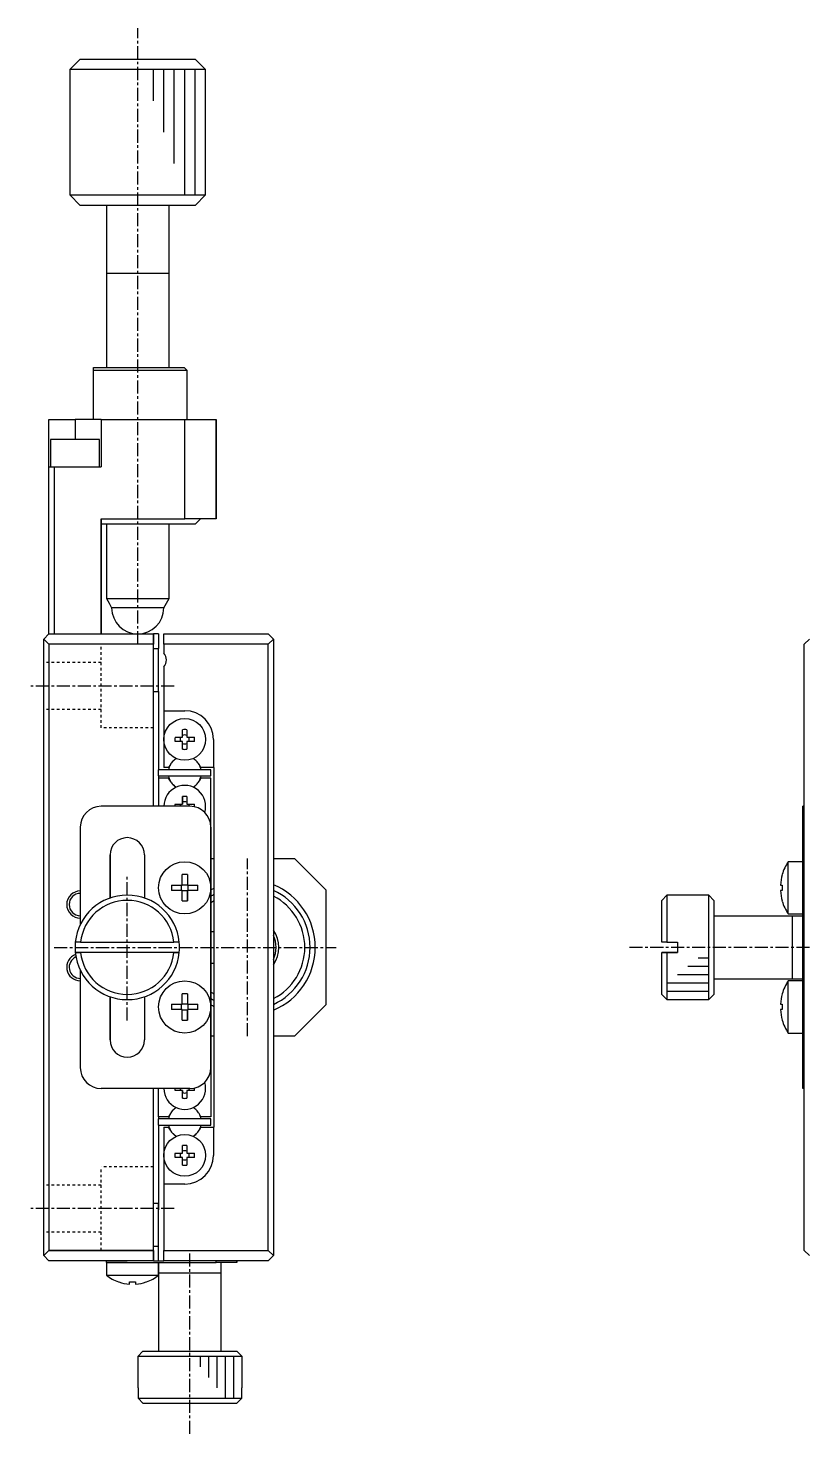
# Model space of a CAD drawing. Extents: x 49 to 242, y 9 to 245.
# Drawn here: x 49.3 to 123.8, y 110 to 244.5 of the extents above; entities that cross this region are included whole.
import ezdxf

# ---------------------------------------------------------------- set-up
doc = ezdxf.new("R2010")
doc.units = 0
doc.linetypes.add('CENTER', pattern=[2, 1.25, -0.25, 0.25, -0.25])
doc.linetypes.add('DOT', pattern=[0.5, 0.25, -0.25])
doc.layers.get('0').update_dxf_attribs({"linetype": 'CONTINUOUS'})

msp = doc.modelspace()

# ---------------------------------------------------------------- linework, layer by layer
at = {"color": 1, "linetype": 'CENTER'}
for p, q in [((59.75, 185.58), (59.75, 244.55)), ((63.25, 181.58), (49.25, 181.58)), ((70.25, 148.08), (70.25, 165.08)), ((58.75, 149.58), (58.75, 163.58)), ((51.75, 156.58), (65.75, 156.58)), ((61.75, 156.58), (78.75, 156.58)), ((124.08, 156.58), (106.82, 156.58)), ((63.25, 131.58), (49.25, 131.58)), ((64.75, 110.03), (64.75, 127.58))]:
    msp.add_line(p, q, dxfattribs=at)
at = {"color": 7, "linetype": 'CONTINUOUS'}
for p, q in [((54.25, 241.58), (53.25, 240.58)), ((54.25, 241.58), (59.8, 241.58)), ((59.8, 241.58), (65.25, 241.58)), ((66.25, 240.58), (65.25, 241.58)), ((53.25, 240.58), (53.25, 228.58)), ((59.81, 240.58), (53.25, 240.58)), ((66.25, 240.58), (59.81, 240.58)), ((66.25, 228.58), (66.25, 240.58)), ((53.25, 228.58), (66.25, 228.58)), ((53.25, 228.58), (54.25, 227.58)), ((65.25, 227.58), (54.25, 227.58)), ((56.75, 227.58), (56.75, 221.08)), ((62.75, 221.08), (62.75, 227.58)), ((65.25, 227.58), (66.25, 228.58)), ((56.75, 221.08), (56.75, 212.08)), ((62.75, 212.08), (62.75, 221.09)), ((55.5, 212.08), (64.2, 212.08)), ((55.5, 211.78), (55.5, 212.08)), ((64.5, 211.78), (55.5, 211.78)), ((55.5, 207.08), (55.5, 211.78)), ((64.5, 211.78), (64.2, 212.08)), ((64.5, 207.08), (64.5, 211.78)), ((51.25, 202.58), (51.25, 207.08)), ((51.25, 207.08), (53.75, 207.08)), ((56.25, 207.08), (53.75, 207.08)), ((56.25, 207.08), (64.25, 207.08)), ((56.25, 207.08), (56.25, 202.58)), ((56.25, 207.08), (56.25, 202.58)), ((64.25, 197.58), (64.25, 207.08)), ((64.25, 207.08), (67.25, 207.08)), ((67.25, 197.58), (67.25, 207.08)), ((67.25, 207.08), (67.25, 197.58)), ((51.4, 205.18), (51.4, 202.58)), ((53.75, 205.18), (51.4, 205.18)), ((56.1, 205.18), (53.75, 205.18)), ((56.1, 202.58), (56.1, 205.18)), ((51.25, 186.58), (51.25, 202.58)), ((51.25, 202.58), (51.75, 202.58)), ((51.75, 202.58), (51.75, 186.58)), ((51.75, 202.58), (56.25, 202.58)), ((56.25, 197.58), (56.25, 186.58)), ((56.25, 186.58), (56.25, 197.58)), ((56.25, 197.58), (64.25, 197.58)), ((59.75, 197.08), (56.25, 197.08)), ((56.75, 197.08), (56.75, 189.95)), ((65.25, 197.08), (59.75, 197.08)), ((62.75, 189.95), (62.75, 197.08)), ((67.25, 197.58), (64.25, 197.58)), ((65.25, 197.08), (65.75, 197.58)), ((56.75, 189.95), (62.75, 189.95)), ((56.75, 189.95), (57, 189.51)), ((62.5, 189.51), (62.75, 189.95)), ((57, 189.51), (57.25, 189.08)), ((62.25, 189.08), (57.25, 189.08)), ((62.25, 189.08), (62.5, 189.51)), ((50.75, 186.08), (51.25, 186.58)), ((50.75, 127.08), (50.75, 186.08)), ((51.25, 185.58), (50.75, 186.08)), ((51.25, 186.58), (61.25, 186.58)), ((61.25, 184.03), (61.25, 186.58)), ((61.25, 186.58), (61.25, 185.58)), ((61.75, 186.58), (61.25, 186.58)), ((61.75, 186.58), (61.75, 185.18)), ((61.75, 186.58), (61.75, 185.18)), ((62.25, 186.58), (72.25, 186.58)), ((62.25, 185.58), (62.25, 186.58)), ((72.25, 186.58), (72.75, 186.08)), ((72.75, 186.08), (72.25, 185.58)), ((72.75, 186.08), (72.75, 127.08)), ((124.08, 186.08), (123.58, 185.58)), ((51.25, 185.58), (51.25, 127.58)), ((61.25, 185.58), (51.25, 185.58)), ((61.25, 185.58), (51.25, 185.58)), ((61.25, 170.08), (61.25, 185.58)), ((61.25, 185.18), (61.75, 185.18)), ((61.75, 181.08), (61.75, 185.18)), ((61.75, 181.08), (61.75, 185.18)), ((72.25, 185.58), (62.25, 185.58)), ((62.25, 185.58), (62.25, 184.74)), ((72.25, 127.58), (72.25, 185.58)), ((123.58, 127.58), (123.58, 185.58)), ((61.25, 179.13), (61.25, 184.03)), ((62.25, 183.42), (62.25, 179.23)), ((61.25, 181.08), (61.75, 181.08)), ((61.75, 181.08), (61.75, 173.58)), ((61.25, 170.08), (61.25, 179.13)), ((62.25, 179.23), (62.25, 176.48)), ((62.25, 179.23), (64.25, 179.23)), ((62.25, 176.48), (62.25, 173.78)), ((63.32, 176.68), (64.05, 176.68)), ((64.05, 176.28), (63.32, 176.28)), ((64.05, 176.68), (64.05, 177.41)), ((64.05, 175.55), (64.05, 176.28)), ((64.45, 177.41), (64.45, 176.68)), ((64.45, 176.68), (65.18, 176.68)), ((64.45, 176.28), (64.45, 175.55)), ((65.18, 176.28), (64.45, 176.28)), ((67, 176.48), (67, 173.78)), ((66.75, 173.58), (61.75, 173.58)), ((61.75, 172.98), (61.75, 173.58)), ((62.71, 173.78), (62.25, 173.78)), ((62.88, 174.07), (62.71, 173.78)), ((65.8, 173.78), (65.63, 174.07)), ((67, 173.78), (65.8, 173.78)), ((66.75, 172.98), (66.75, 173.58)), ((67, 173.78), (67.05, 173.78)), ((67.05, 173.78), (67.05, 158.58)), ((61.75, 172.98), (66.75, 172.98)), ((61.75, 172.98), (61.75, 172.78)), ((61.75, 172.78), (61.75, 170.08)), ((62.71, 172.78), (61.75, 172.78)), ((62.88, 172.49), (62.71, 172.78)), ((62.88, 172.49), (62.71, 172.78)), ((65.8, 172.78), (65.63, 172.49)), ((66.75, 172.78), (65.8, 172.78)), ((66.75, 168.08), (66.75, 172.78)), ((66.75, 168.08), (66.75, 172.78)), ((64.05, 171.01), (64.05, 170.47)), ((64.05, 170.28), (64.05, 171.01)), ((64.45, 171.01), (64.45, 170.28)), ((64.75, 170.08), (56.25, 170.08)), ((63.32, 170.28), (64.05, 170.28)), ((64.05, 170.47), (64.05, 170.28)), ((64.45, 170.28), (65.18, 170.28)), ((123.43, 168.08), (123.43, 170.08)), ((123.58, 170.08), (123.43, 170.08)), ((123.43, 170.08), (123.52, 170.08)), ((54.25, 168.08), (54.25, 158.76)), ((66.75, 162.28), (66.75, 168.08)), ((66.75, 168.08), (66.75, 167.58)), ((66.75, 167.58), (66.75, 162.28)), ((123.43, 162.28), (123.43, 168.08)), ((57.1, 165.43), (57.1, 161.3)), ((57.1, 161.3), (57.1, 165.43)), ((60.4, 165.43), (60.4, 161.3)), ((66.75, 165.08), (67.05, 165.08)), ((72.75, 165.08), (74.75, 165.08)), ((74.75, 165.08), (77.75, 162.08)), ((77.75, 162.08), (74.75, 165.08)), ((122.04, 159.78), (122.04, 164.78)), ((123.43, 164.78), (122.04, 164.78)), ((63.99, 162.54), (63.99, 163.54)), ((64.51, 163.54), (64.51, 162.58)), ((64.51, 163.54), (64.51, 162.54)), ((121.46, 163.54), (121.46, 163.54)), ((62.99, 162.54), (63.99, 162.54)), ((63.99, 162.02), (62.99, 162.02)), ((63.95, 162.02), (63.95, 162.54)), ((63.99, 162.58), (64.51, 162.58)), ((63.99, 161.02), (63.99, 162.02)), ((64.51, 161.98), (63.99, 161.98)), ((64.51, 162.58), (64.51, 162.54)), ((64.51, 162.54), (65.51, 162.54)), ((64.51, 162.02), (64.51, 161.98)), ((65.51, 162.02), (64.51, 162.02)), ((64.51, 162.02), (64.51, 161.02)), ((64.51, 161.02), (64.51, 161.98)), ((64.55, 162.54), (64.55, 162.02)), ((66.75, 162.28), (66.75, 150.88)), ((66.75, 150.88), (66.75, 162.28)), ((77.75, 162.08), (77.75, 151.08)), ((77.75, 162.08), (77.75, 151.08)), ((110.43, 161.58), (109.93, 161.08)), ((114.43, 161.58), (110.43, 161.58)), ((110.43, 161.58), (110.43, 157.08)), ((114.43, 151.58), (114.43, 161.58)), ((114.93, 161.08), (114.43, 161.58)), ((121.29, 162.54), (121.46, 162.54)), ((121.46, 162.02), (121.29, 162.02)), ((123.43, 150.88), (123.43, 162.28)), ((109.93, 157.08), (109.93, 161.08)), ((114.93, 161.08), (114.93, 152.08)), ((114.93, 161.08), (114.93, 159.58)), ((121.46, 161.02), (121.46, 161.02)), ((121.46, 161.02), (121.46, 161.02)), ((122.43, 159.58), (114.93, 159.58)), ((114.93, 159.58), (114.93, 153.58)), ((114.93, 159.58), (114.93, 156.58)), ((122.04, 159.78), (123.43, 159.78)), ((122.43, 159.58), (122.43, 153.58)), ((122.43, 159.58), (122.43, 153.58)), ((123.43, 159.58), (122.43, 159.58)), ((67.05, 158.08), (66.75, 158.08)), ((67.05, 158.58), (67.05, 154.58)), ((54.28, 157.08), (53.78, 157.08)), ((63.73, 156.08), (53.78, 156.08)), ((53.78, 156.08), (54.28, 156.08)), ((54.28, 157.08), (63.22, 157.08)), ((63.22, 156.08), (54.28, 156.08)), ((63.73, 157.08), (63.22, 157.08)), ((63.22, 156.08), (63.73, 156.08)), ((110.43, 157.08), (109.93, 157.08)), ((109.93, 152.08), (109.93, 156.08)), ((110.43, 156.08), (109.93, 156.08)), ((109.93, 156.08), (110.43, 156.08)), ((110.43, 157.08), (111.43, 157.08)), ((110.43, 156.08), (110.43, 151.58)), ((111.43, 156.08), (110.43, 156.08)), ((110.43, 156.08), (111.43, 156.08)), ((111.43, 157.08), (111.43, 156.08)), ((114.93, 156.58), (114.93, 153.58)), ((66.75, 155.08), (67.05, 155.08)), ((54.25, 154.4), (54.25, 145.08)), ((67.05, 154.58), (67.05, 139.38)), ((114.93, 153.58), (114.93, 152.08)), ((114.93, 153.58), (122.43, 153.58)), ((122.04, 148.38), (122.04, 153.38)), ((123.43, 153.38), (122.04, 153.38)), ((122.43, 153.58), (123.43, 153.58)), ((63.99, 151.14), (63.99, 152.14)), ((64.51, 152.14), (64.51, 151.18)), ((64.51, 152.14), (64.51, 151.14)), ((109.93, 152.08), (110.43, 151.58)), ((114.43, 151.58), (114.93, 152.08)), ((121.46, 152.14), (121.46, 152.14)), ((57.1, 151.86), (57.1, 147.73)), ((57.1, 147.73), (57.1, 151.86)), ((60.4, 151.86), (60.4, 147.73)), ((62.99, 151.14), (63.99, 151.14)), ((63.95, 150.62), (63.95, 151.14)), ((63.99, 151.18), (64.51, 151.18)), ((64.51, 151.18), (64.51, 151.14)), ((64.51, 151.14), (65.51, 151.14)), ((64.55, 151.14), (64.55, 150.62)), ((66.75, 150.88), (66.75, 145.58)), ((66.75, 145.08), (66.75, 150.88)), ((77.75, 151.08), (74.75, 148.08)), ((74.75, 148.08), (77.75, 151.08)), ((110.43, 151.58), (114.43, 151.58)), ((121.29, 151.14), (121.46, 151.14)), ((123.43, 149.81), (123.43, 150.88)), ((63.99, 150.62), (62.99, 150.62)), ((63.99, 149.62), (63.99, 150.62)), ((64.51, 150.58), (63.99, 150.58)), ((64.51, 150.62), (64.51, 150.58)), ((65.51, 150.62), (64.51, 150.62)), ((64.51, 150.62), (64.51, 149.62)), ((64.51, 149.62), (64.51, 150.58)), ((121.46, 150.62), (121.29, 150.62)), ((121.46, 149.62), (121.46, 149.62)), ((121.46, 149.62), (121.46, 149.62)), ((123.43, 145.08), (123.43, 149.81)), ((67.05, 148.08), (66.75, 148.08)), ((74.75, 148.08), (72.75, 148.08)), ((122.04, 148.38), (123.43, 148.38)), ((66.75, 145.58), (66.75, 145.08)), ((66.75, 145.08), (66.75, 140.38)), ((66.75, 145.08), (66.75, 140.38)), ((123.43, 143.08), (123.43, 145.08)), ((64.75, 143.08), (56.25, 143.08)), ((61.25, 127.58), (61.25, 143.08)), ((61.25, 134.03), (61.25, 143.08)), ((61.75, 140.38), (61.75, 143.08)), ((64.05, 142.88), (63.32, 142.88)), ((64.05, 142.15), (64.05, 142.88)), ((64.05, 142.88), (64.05, 142.69)), ((64.05, 142.15), (64.05, 142.69)), ((64.45, 142.88), (64.45, 142.15)), ((65.18, 142.88), (64.45, 142.88)), ((123.58, 143.08), (123.43, 143.08)), ((62.71, 140.38), (61.75, 140.38)), ((61.75, 140.38), (61.75, 140.18)), ((66.75, 140.18), (61.75, 140.18)), ((61.75, 139.58), (61.75, 140.18)), ((62.88, 140.67), (62.71, 140.38)), ((62.88, 140.67), (62.71, 140.38)), ((65.8, 140.38), (65.63, 140.67)), ((66.75, 140.38), (65.8, 140.38)), ((66.75, 139.58), (66.75, 140.18)), ((61.75, 139.58), (61.75, 132.08)), ((61.75, 139.58), (66.75, 139.58)), ((62.25, 139.38), (62.25, 136.68)), ((62.25, 139.38), (62.71, 139.38)), ((62.88, 139.09), (62.71, 139.38)), ((65.8, 139.38), (65.63, 139.09)), ((65.8, 139.38), (67, 139.38)), ((67, 139.38), (67, 136.68)), ((67, 139.38), (67.05, 139.38)), ((64.05, 136.88), (64.05, 137.61)), ((64.45, 137.61), (64.45, 136.88)), ((62.25, 136.68), (62.25, 133.93)), ((63.32, 136.88), (64.05, 136.88)), ((64.05, 136.48), (63.32, 136.48)), ((64.05, 135.75), (64.05, 136.48)), ((64.45, 136.88), (65.18, 136.88)), ((64.45, 136.48), (64.45, 135.75)), ((65.18, 136.48), (64.45, 136.48)), ((61.25, 129.13), (61.25, 134.03)), ((62.25, 133.93), (62.25, 127.58)), ((64.25, 133.93), (62.25, 133.93)), ((61.75, 132.08), (61.25, 132.08)), ((61.75, 132.08), (61.75, 131.48)), ((61.75, 132.08), (61.75, 131.48)), ((61.75, 127.98), (61.75, 132.08)), ((61.75, 127.98), (61.75, 132.08)), ((61.25, 126.58), (61.25, 129.13)), ((61.25, 127.98), (61.75, 127.98)), ((61.75, 126.58), (61.75, 127.98)), ((61.75, 126.58), (61.75, 127.98)), ((50.75, 127.08), (51.25, 127.58)), ((51.25, 126.58), (50.75, 127.08)), ((61.25, 127.58), (51.25, 127.58)), ((51.25, 127.58), (61.25, 127.58)), ((61.25, 126.58), (51.25, 126.58)), ((56.75, 126.43), (56.75, 126.58)), ((61.25, 127.58), (61.25, 126.58)), ((61.25, 126.58), (62.25, 126.58)), ((62.25, 127.58), (72.25, 127.58)), ((62.25, 126.58), (62.25, 127.58)), ((72.25, 126.58), (62.25, 126.58)), ((69.25, 126.43), (69.25, 126.58)), ((69.25, 126.58), (69.25, 126.43)), ((72.25, 127.58), (72.75, 127.08)), ((72.75, 127.08), (72.25, 126.58)), ((123.58, 127.58), (124.08, 127.08)), ((56.75, 126.43), (67.25, 126.43)), ((58.75, 126.43), (56.75, 126.43)), ((56.75, 126.43), (56.75, 125.21)), ((56.75, 125.21), (59.25, 125.21)), ((59.25, 125.21), (61.75, 125.21)), ((61.75, 126.43), (61.75, 125.43)), ((61.75, 125.21), (61.75, 126.43)), ((61.75, 125.43), (61.75, 125.21)), ((61.75, 125.43), (61.88, 125.43)), ((61.75, 125.43), (61.88, 125.43)), ((61.75, 125.21), (61.75, 117.93)), ((61.88, 125.43), (67.75, 125.43)), ((61.88, 125.43), (64.75, 125.43)), ((64.75, 125.43), (67.75, 125.43)), ((69.25, 126.43), (67.25, 126.43)), ((67.75, 125.43), (67.75, 126.43)), ((67.75, 117.93), (67.75, 125.43)), ((57.9, 124.57), (57.94, 124.57)), ((58.95, 124.35), (58.95, 124.57)), ((58.95, 124.57), (59.55, 124.57)), ((59.55, 124.57), (59.55, 124.35)), ((60.57, 124.57), (60.6, 124.57)), ((60.25, 117.93), (59.75, 117.43)), ((69.75, 117.43), (59.75, 117.43)), ((59.75, 117.43), (59.75, 114.43)), ((60.25, 117.93), (69.25, 117.93)), ((69.75, 117.43), (69.25, 117.93)), ((69.75, 114.43), (69.75, 117.43)), ((59.75, 114.43), (59.78, 114.43)), ((59.78, 114.43), (59.78, 113.43)), ((69.73, 113.43), (69.73, 114.43)), ((69.73, 114.43), (69.75, 114.43)), ((59.78, 113.43), (69.73, 113.43)), ((60.28, 112.93), (59.78, 113.43)), ((69.73, 113.43), (69.22, 112.93)), ((69.22, 112.93), (60.28, 112.93))]:
    msp.add_line(p, q, dxfattribs=at)
at = {"color": 3, "linetype": 'CONTINUOUS'}
for p, q in [((61.25, 237.58), (61.25, 240.58)), ((62.25, 234.58), (62.25, 240.58)), ((63.25, 231.58), (63.25, 240.58)), ((64.25, 228.58), (64.25, 240.58)), ((65.25, 228.58), (65.25, 240.58)), ((56.75, 221.09), (56.75, 221.08)), ((59.75, 221.08), (56.75, 221.08)), ((56.75, 221.08), (56.75, 221.08)), ((56.9, 221.08), (56.75, 221.08)), ((59.85, 221.08), (59.65, 221.08)), ((62.75, 221.08), (59.75, 221.08)), ((62.5, 221.08), (59.85, 221.08)), ((62.6, 221.08), (62.5, 221.08)), ((62.75, 221.08), (62.6, 221.08)), ((53.75, 207.08), (53.75, 205.18)), ((123.58, 168.08), (123.43, 168.08)), ((112.43, 154.78), (114.43, 154.78)), ((113.43, 155.58), (114.43, 155.58)), ((111.43, 153.98), (114.43, 153.98)), ((110.43, 153.18), (114.43, 153.18)), ((110.43, 152.38), (114.43, 152.38)), ((123.43, 145.08), (123.58, 145.08)), ((67.25, 126.43), (67.25, 126.58)), ((65.75, 116.43), (65.75, 117.43)), ((66.55, 115.43), (66.55, 117.43)), ((67.35, 114.43), (67.35, 117.43)), ((68.15, 113.43), (68.15, 117.43)), ((68.95, 113.43), (68.95, 117.43))]:
    msp.add_line(p, q, dxfattribs=at)
at = {"color": 3, "linetype": 'DOT'}
for p, q in [((56.25, 177.58), (56.25, 185.58)), ((56.25, 183.83), (50.75, 183.83)), ((56.25, 179.33), (50.75, 179.33)), ((61.25, 177.58), (56.25, 177.58)), ((56.25, 127.58), (56.25, 135.58)), ((61.25, 135.58), (56.25, 135.58)), ((56.25, 133.83), (50.75, 133.83)), ((56.25, 129.33), (50.75, 129.33))]:
    msp.add_line(p, q, dxfattribs=at)
at = {"color": 7, "linetype": 'CONTINUOUS'}
for points in [[(64.51, 163.54, 0), (64.51, 163.54, 0), (64.5, 163.54, 0), (64.5, 163.54, 0), (64.5, 163.54, 0), (64.49, 163.54, 0), (64.49, 163.54, 0), (64.48, 163.54, 0), (64.48, 163.54, 0), (64.48, 163.54, 0), (64.47, 163.54, 0), (64.47, 163.54, 0), (64.46, 163.54, 0), (64.46, 163.54, 0), (64.46, 163.54, 0), (64.45, 163.54, 0), (64.45, 163.54, 0), (64.44, 163.54, 0), (64.44, 163.54, 0), (64.44, 163.54, 0), (64.43, 163.54, 0), (64.43, 163.54, 0), (64.42, 163.54, 0), (64.42, 163.54, 0), (64.41, 163.54, 0), (64.41, 163.54, 0), (64.41, 163.54, 0), (64.4, 163.54, 0), (64.4, 163.54, 0), (64.39, 163.54, 0), (64.39, 163.54, 0), (64.39, 163.54, 0), (64.38, 163.54, 0), (64.38, 163.54, 0), (64.37, 163.54, 0), (64.37, 163.54, 0), (64.37, 163.54, 0), (64.36, 163.54, 0), (64.36, 163.54, 0), (64.35, 163.54, 0), (64.35, 163.54, 0), (64.35, 163.54, 0), (64.34, 163.54, 0), (64.34, 163.54, 0), (64.33, 163.54, 0), (64.33, 163.54, 0), (64.33, 163.54, 0), (64.32, 163.54, 0), (64.32, 163.54, 0), (64.31, 163.54, 0), (64.31, 163.54, 0), (64.31, 163.54, 0), (64.3, 163.54, 0), (64.3, 163.54, 0), (64.29, 163.54, 0), (64.29, 163.54, 0), (64.28, 163.54, 0), (64.28, 163.54, 0), (64.28, 163.54, 0), (64.27, 163.54, 0), (64.27, 163.54, 0), (64.26, 163.54, 0), (64.26, 163.54, 0), (64.26, 163.54, 0), (64.25, 163.54, 0), (64.25, 163.54, 0), (64.24, 163.54, 0), (64.24, 163.54, 0), (64.24, 163.54, 0), (64.23, 163.54, 0), (64.23, 163.54, 0), (64.22, 163.54, 0), (64.22, 163.54, 0), (64.22, 163.54, 0), (64.21, 163.54, 0), (64.21, 163.54, 0), (64.2, 163.54, 0), (64.2, 163.54, 0), (64.2, 163.54, 0), (64.19, 163.54, 0), (64.19, 163.54, 0), (64.18, 163.54, 0), (64.18, 163.54, 0), (64.18, 163.54, 0), (64.17, 163.54, 0), (64.17, 163.54, 0), (64.16, 163.54, 0), (64.16, 163.54, 0), (64.15, 163.54, 0), (64.15, 163.54, 0), (64.15, 163.54, 0), (64.14, 163.54, 0), (64.14, 163.54, 0), (64.13, 163.54, 0), (64.13, 163.54, 0), (64.13, 163.54, 0), (64.12, 163.54, 0), (64.12, 163.54, 0), (64.11, 163.54, 0), (64.11, 163.54, 0), (64.11, 163.54, 0), (64.1, 163.54, 0), (64.1, 163.54, 0), (64.09, 163.54, 0), (64.09, 163.54, 0), (64.09, 163.54, 0), (64.08, 163.54, 0), (64.08, 163.54, 0), (64.07, 163.54, 0), (64.07, 163.54, 0), (64.07, 163.54, 0), (64.06, 163.54, 0), (64.06, 163.54, 0), (64.05, 163.54, 0), (64.05, 163.54, 0), (64.05, 163.54, 0), (64.04, 163.54, 0), (64.04, 163.54, 0), (64.03, 163.54, 0), (64.03, 163.54, 0), (64.02, 163.54, 0), (64.02, 163.54, 0), (64.02, 163.54, 0), (64.01, 163.54, 0), (64.01, 163.54, 0), (64, 163.54, 0), (64, 163.54, 0), (64, 163.54, 0), (63.99, 163.54, 0)], [(62.99, 162.54, 0), (62.99, 162.54, 0), (62.99, 162.53, 0), (62.99, 162.53, 0), (62.99, 162.52, 0), (62.99, 162.52, 0), (62.99, 162.52, 0), (62.99, 162.51, 0), (62.99, 162.51, 0), (62.99, 162.5, 0), (62.99, 162.5, 0), (62.99, 162.5, 0), (62.99, 162.49, 0), (62.99, 162.49, 0), (62.99, 162.48, 0), (62.99, 162.48, 0), (62.99, 162.48, 0), (62.99, 162.47, 0), (62.99, 162.47, 0), (62.99, 162.46, 0), (62.99, 162.46, 0), (62.99, 162.46, 0), (62.99, 162.45, 0), (62.99, 162.45, 0), (62.99, 162.44, 0), (62.99, 162.44, 0), (62.99, 162.43, 0), (62.99, 162.43, 0), (62.99, 162.43, 0), (62.99, 162.42, 0), (62.99, 162.42, 0), (62.99, 162.41, 0), (62.99, 162.41, 0), (62.99, 162.41, 0), (62.99, 162.4, 0), (62.99, 162.4, 0), (62.99, 162.39, 0), (62.99, 162.39, 0), (62.99, 162.39, 0), (62.99, 162.38, 0), (62.99, 162.38, 0), (62.99, 162.37, 0), (62.99, 162.37, 0), (62.99, 162.37, 0), (62.99, 162.36, 0), (62.99, 162.36, 0), (62.99, 162.35, 0), (62.99, 162.35, 0), (62.99, 162.35, 0), (62.99, 162.34, 0), (62.99, 162.34, 0), (62.99, 162.33, 0), (62.99, 162.33, 0), (62.99, 162.32, 0), (62.99, 162.32, 0), (62.99, 162.32, 0), (62.99, 162.31, 0), (62.99, 162.31, 0), (62.99, 162.31, 0), (62.99, 162.3, 0), (62.99, 162.3, 0), (62.99, 162.29, 0), (62.99, 162.29, 0), (62.99, 162.28, 0), (62.99, 162.28, 0), (62.99, 162.28, 0), (62.99, 162.27, 0), (62.99, 162.27, 0), (62.99, 162.26, 0), (62.99, 162.26, 0), (62.99, 162.26, 0), (62.99, 162.25, 0), (62.99, 162.25, 0), (62.99, 162.24, 0), (62.99, 162.24, 0), (62.99, 162.24, 0), (62.99, 162.23, 0), (62.99, 162.23, 0), (62.99, 162.22, 0), (62.99, 162.22, 0), (62.99, 162.22, 0), (62.99, 162.21, 0), (62.99, 162.21, 0), (62.99, 162.2, 0), (62.99, 162.2, 0), (62.99, 162.19, 0), (62.99, 162.19, 0), (62.99, 162.19, 0), (62.99, 162.18, 0), (62.99, 162.18, 0), (62.99, 162.18, 0), (62.99, 162.17, 0), (62.99, 162.17, 0), (62.99, 162.16, 0), (62.99, 162.16, 0), (62.99, 162.16, 0), (62.99, 162.15, 0), (62.99, 162.15, 0), (62.99, 162.14, 0), (62.99, 162.14, 0), (62.99, 162.13, 0), (62.99, 162.13, 0), (62.99, 162.13, 0), (62.99, 162.12, 0), (62.99, 162.12, 0), (62.99, 162.11, 0), (62.99, 162.11, 0), (62.99, 162.11, 0), (62.99, 162.1, 0), (62.99, 162.1, 0), (62.99, 162.09, 0), (62.99, 162.09, 0), (62.99, 162.09, 0), (62.99, 162.08, 0), (62.99, 162.08, 0), (62.99, 162.07, 0), (62.99, 162.07, 0), (62.99, 162.06, 0), (62.99, 162.06, 0), (62.99, 162.06, 0), (62.99, 162.05, 0), (62.99, 162.05, 0), (62.99, 162.04, 0), (62.99, 162.04, 0), (62.99, 162.04, 0), (62.99, 162.03, 0), (62.99, 162.03, 0), (62.99, 162.03, 0), (62.99, 162.02, 0)], [(65.51, 162.02, 0), (65.51, 162.03, 0), (65.51, 162.03, 0), (65.51, 162.03, 0), (65.51, 162.04, 0), (65.51, 162.04, 0), (65.51, 162.04, 0), (65.51, 162.05, 0), (65.51, 162.05, 0), (65.51, 162.06, 0), (65.51, 162.06, 0), (65.51, 162.06, 0), (65.51, 162.07, 0), (65.51, 162.07, 0), (65.51, 162.08, 0), (65.51, 162.08, 0), (65.51, 162.09, 0), (65.51, 162.09, 0), (65.51, 162.09, 0), (65.51, 162.1, 0), (65.51, 162.1, 0), (65.51, 162.11, 0), (65.51, 162.11, 0), (65.51, 162.11, 0), (65.51, 162.12, 0), (65.51, 162.12, 0), (65.51, 162.13, 0), (65.51, 162.13, 0), (65.51, 162.13, 0), (65.51, 162.14, 0), (65.51, 162.14, 0), (65.51, 162.15, 0), (65.51, 162.15, 0), (65.51, 162.16, 0), (65.51, 162.16, 0), (65.51, 162.16, 0), (65.51, 162.17, 0), (65.51, 162.17, 0), (65.51, 162.18, 0), (65.51, 162.18, 0), (65.51, 162.18, 0), (65.51, 162.19, 0), (65.51, 162.19, 0), (65.51, 162.19, 0), (65.51, 162.2, 0), (65.51, 162.2, 0), (65.51, 162.21, 0), (65.51, 162.21, 0), (65.51, 162.22, 0), (65.51, 162.22, 0), (65.51, 162.22, 0), (65.51, 162.23, 0), (65.51, 162.23, 0), (65.51, 162.24, 0), (65.51, 162.24, 0), (65.51, 162.24, 0), (65.51, 162.25, 0), (65.51, 162.25, 0), (65.51, 162.26, 0), (65.51, 162.26, 0), (65.51, 162.26, 0), (65.51, 162.27, 0), (65.51, 162.27, 0), (65.51, 162.28, 0), (65.51, 162.28, 0), (65.51, 162.28, 0), (65.51, 162.29, 0), (65.51, 162.29, 0), (65.51, 162.3, 0), (65.51, 162.3, 0), (65.51, 162.31, 0), (65.51, 162.31, 0), (65.51, 162.31, 0), (65.51, 162.32, 0), (65.51, 162.32, 0), (65.51, 162.32, 0), (65.51, 162.33, 0), (65.51, 162.33, 0), (65.51, 162.34, 0), (65.51, 162.34, 0), (65.51, 162.35, 0), (65.51, 162.35, 0), (65.51, 162.35, 0), (65.51, 162.36, 0), (65.51, 162.36, 0), (65.51, 162.37, 0), (65.51, 162.37, 0), (65.51, 162.37, 0), (65.51, 162.38, 0), (65.51, 162.38, 0), (65.51, 162.39, 0), (65.51, 162.39, 0), (65.51, 162.39, 0), (65.51, 162.4, 0), (65.51, 162.4, 0), (65.51, 162.41, 0), (65.51, 162.41, 0), (65.51, 162.41, 0), (65.51, 162.42, 0), (65.51, 162.42, 0), (65.51, 162.43, 0), (65.51, 162.43, 0), (65.51, 162.43, 0), (65.51, 162.44, 0), (65.51, 162.44, 0), (65.51, 162.45, 0), (65.51, 162.45, 0), (65.51, 162.46, 0), (65.51, 162.46, 0), (65.51, 162.46, 0), (65.51, 162.47, 0), (65.51, 162.47, 0), (65.51, 162.48, 0), (65.51, 162.48, 0), (65.51, 162.48, 0), (65.51, 162.49, 0), (65.51, 162.49, 0), (65.51, 162.5, 0), (65.51, 162.5, 0), (65.51, 162.5, 0), (65.51, 162.51, 0), (65.51, 162.51, 0), (65.51, 162.52, 0), (65.51, 162.52, 0), (65.51, 162.52, 0), (65.51, 162.53, 0), (65.51, 162.53, 0), (65.51, 162.54, 0), (65.51, 162.54, 0)], [(121.47, 162.54, 0), (121.46, 162.54, 0), (121.46, 162.53, 0), (121.46, 162.53, 0), (121.46, 162.52, 0), (121.46, 162.52, 0), (121.46, 162.52, 0), (121.46, 162.51, 0), (121.46, 162.51, 0), (121.46, 162.5, 0), (121.46, 162.5, 0), (121.46, 162.5, 0), (121.46, 162.49, 0), (121.46, 162.49, 0), (121.46, 162.48, 0), (121.46, 162.48, 0), (121.46, 162.48, 0), (121.46, 162.47, 0), (121.46, 162.47, 0), (121.46, 162.46, 0), (121.46, 162.46, 0), (121.46, 162.46, 0), (121.46, 162.45, 0), (121.46, 162.45, 0), (121.46, 162.44, 0), (121.46, 162.44, 0), (121.46, 162.43, 0), (121.46, 162.43, 0), (121.46, 162.43, 0), (121.46, 162.42, 0), (121.46, 162.42, 0), (121.46, 162.41, 0), (121.46, 162.41, 0), (121.46, 162.41, 0), (121.46, 162.4, 0), (121.46, 162.4, 0), (121.46, 162.39, 0), (121.46, 162.39, 0), (121.46, 162.39, 0), (121.46, 162.38, 0), (121.46, 162.38, 0), (121.46, 162.37, 0), (121.46, 162.37, 0), (121.46, 162.37, 0), (121.46, 162.36, 0), (121.46, 162.36, 0), (121.46, 162.35, 0), (121.46, 162.35, 0), (121.46, 162.35, 0), (121.46, 162.34, 0), (121.46, 162.34, 0), (121.46, 162.33, 0), (121.46, 162.33, 0), (121.46, 162.32, 0), (121.46, 162.32, 0), (121.46, 162.32, 0), (121.46, 162.31, 0), (121.46, 162.31, 0), (121.46, 162.31, 0), (121.46, 162.3, 0), (121.46, 162.3, 0), (121.46, 162.29, 0), (121.46, 162.29, 0), (121.46, 162.28, 0), (121.46, 162.28, 0), (121.46, 162.28, 0), (121.46, 162.27, 0), (121.46, 162.27, 0), (121.46, 162.26, 0), (121.46, 162.26, 0), (121.46, 162.26, 0), (121.46, 162.25, 0), (121.46, 162.25, 0), (121.46, 162.24, 0), (121.46, 162.24, 0), (121.46, 162.24, 0), (121.46, 162.23, 0), (121.46, 162.23, 0), (121.46, 162.22, 0), (121.46, 162.22, 0), (121.46, 162.22, 0), (121.46, 162.21, 0), (121.46, 162.21, 0), (121.46, 162.2, 0), (121.46, 162.2, 0), (121.46, 162.19, 0), (121.46, 162.19, 0), (121.46, 162.19, 0), (121.46, 162.18, 0), (121.46, 162.18, 0), (121.46, 162.18, 0), (121.46, 162.17, 0), (121.46, 162.17, 0), (121.46, 162.16, 0), (121.46, 162.16, 0), (121.46, 162.16, 0), (121.46, 162.15, 0), (121.46, 162.15, 0), (121.46, 162.14, 0), (121.46, 162.14, 0), (121.46, 162.13, 0), (121.46, 162.13, 0), (121.46, 162.13, 0), (121.46, 162.12, 0), (121.46, 162.12, 0), (121.46, 162.11, 0), (121.46, 162.11, 0), (121.46, 162.11, 0), (121.46, 162.1, 0), (121.46, 162.1, 0), (121.46, 162.09, 0), (121.46, 162.09, 0), (121.46, 162.09, 0), (121.46, 162.08, 0), (121.46, 162.08, 0), (121.46, 162.07, 0), (121.46, 162.07, 0), (121.46, 162.06, 0), (121.46, 162.06, 0), (121.46, 162.06, 0), (121.46, 162.05, 0), (121.46, 162.05, 0), (121.46, 162.04, 0), (121.46, 162.04, 0), (121.46, 162.04, 0), (121.46, 162.03, 0), (121.46, 162.03, 0), (121.46, 162.03, 0), (121.47, 162.02, 0)], [(63.99, 161.02, 0), (64, 161.02, 0), (64, 161.02, 0), (64, 161.02, 0), (64.01, 161.02, 0), (64.01, 161.02, 0), (64.02, 161.02, 0), (64.02, 161.02, 0), (64.02, 161.02, 0), (64.03, 161.02, 0), (64.03, 161.02, 0), (64.04, 161.02, 0), (64.04, 161.02, 0), (64.05, 161.02, 0), (64.05, 161.02, 0), (64.05, 161.02, 0), (64.06, 161.02, 0), (64.06, 161.02, 0), (64.07, 161.02, 0), (64.07, 161.02, 0), (64.07, 161.02, 0), (64.08, 161.02, 0), (64.08, 161.02, 0), (64.09, 161.02, 0), (64.09, 161.02, 0), (64.09, 161.02, 0), (64.1, 161.02, 0), (64.1, 161.02, 0), (64.11, 161.02, 0), (64.11, 161.02, 0), (64.11, 161.02, 0), (64.12, 161.02, 0), (64.12, 161.02, 0), (64.13, 161.02, 0), (64.13, 161.02, 0), (64.13, 161.02, 0), (64.14, 161.02, 0), (64.14, 161.02, 0), (64.15, 161.02, 0), (64.15, 161.02, 0), (64.15, 161.02, 0), (64.16, 161.02, 0), (64.16, 161.02, 0), (64.17, 161.02, 0), (64.17, 161.02, 0), (64.18, 161.02, 0), (64.18, 161.02, 0), (64.18, 161.02, 0), (64.19, 161.02, 0), (64.19, 161.02, 0), (64.2, 161.02, 0), (64.2, 161.02, 0), (64.2, 161.02, 0), (64.21, 161.02, 0), (64.21, 161.02, 0), (64.22, 161.02, 0), (64.22, 161.02, 0), (64.22, 161.02, 0), (64.23, 161.02, 0), (64.23, 161.02, 0), (64.24, 161.02, 0), (64.24, 161.02, 0), (64.24, 161.02, 0), (64.25, 161.02, 0), (64.25, 161.02, 0), (64.26, 161.02, 0), (64.26, 161.02, 0), (64.26, 161.02, 0), (64.27, 161.02, 0), (64.27, 161.02, 0), (64.28, 161.02, 0), (64.28, 161.02, 0), (64.28, 161.02, 0), (64.29, 161.02, 0), (64.29, 161.02, 0), (64.3, 161.02, 0), (64.3, 161.02, 0), (64.31, 161.02, 0), (64.31, 161.02, 0), (64.31, 161.02, 0), (64.32, 161.02, 0), (64.32, 161.02, 0), (64.33, 161.02, 0), (64.33, 161.02, 0), (64.33, 161.02, 0), (64.34, 161.02, 0), (64.34, 161.02, 0), (64.35, 161.02, 0), (64.35, 161.02, 0), (64.35, 161.02, 0), (64.36, 161.02, 0), (64.36, 161.02, 0), (64.37, 161.02, 0), (64.37, 161.02, 0), (64.37, 161.02, 0), (64.38, 161.02, 0), (64.38, 161.02, 0), (64.39, 161.02, 0), (64.39, 161.02, 0), (64.39, 161.02, 0), (64.4, 161.02, 0), (64.4, 161.02, 0), (64.41, 161.02, 0), (64.41, 161.02, 0), (64.41, 161.02, 0), (64.42, 161.02, 0), (64.42, 161.02, 0), (64.43, 161.02, 0), (64.43, 161.02, 0), (64.44, 161.02, 0), (64.44, 161.02, 0), (64.44, 161.02, 0), (64.45, 161.02, 0), (64.45, 161.02, 0), (64.46, 161.02, 0), (64.46, 161.02, 0), (64.46, 161.02, 0), (64.47, 161.02, 0), (64.47, 161.02, 0), (64.48, 161.02, 0), (64.48, 161.02, 0), (64.48, 161.02, 0), (64.49, 161.02, 0), (64.49, 161.02, 0), (64.5, 161.02, 0), (64.5, 161.02, 0), (64.5, 161.02, 0), (64.51, 161.02, 0), (64.51, 161.02, 0)], [(64.51, 152.14, 0), (64.51, 152.14, 0), (64.5, 152.14, 0), (64.5, 152.14, 0), (64.5, 152.14, 0), (64.49, 152.14, 0), (64.49, 152.14, 0), (64.48, 152.14, 0), (64.48, 152.14, 0), (64.48, 152.14, 0), (64.47, 152.14, 0), (64.47, 152.14, 0), (64.46, 152.14, 0), (64.46, 152.14, 0), (64.46, 152.14, 0), (64.45, 152.14, 0), (64.45, 152.14, 0), (64.44, 152.14, 0), (64.44, 152.14, 0), (64.44, 152.14, 0), (64.43, 152.14, 0), (64.43, 152.14, 0), (64.42, 152.14, 0), (64.42, 152.14, 0), (64.41, 152.14, 0), (64.41, 152.14, 0), (64.41, 152.14, 0), (64.4, 152.14, 0), (64.4, 152.14, 0), (64.39, 152.14, 0), (64.39, 152.14, 0), (64.39, 152.14, 0), (64.38, 152.14, 0), (64.38, 152.14, 0), (64.37, 152.14, 0), (64.37, 152.14, 0), (64.37, 152.14, 0), (64.36, 152.14, 0), (64.36, 152.14, 0), (64.35, 152.14, 0), (64.35, 152.14, 0), (64.35, 152.14, 0), (64.34, 152.14, 0), (64.34, 152.14, 0), (64.33, 152.14, 0), (64.33, 152.14, 0), (64.33, 152.14, 0), (64.32, 152.14, 0), (64.32, 152.14, 0), (64.31, 152.14, 0), (64.31, 152.14, 0), (64.31, 152.14, 0), (64.3, 152.14, 0), (64.3, 152.14, 0), (64.29, 152.14, 0), (64.29, 152.14, 0), (64.28, 152.14, 0), (64.28, 152.14, 0), (64.28, 152.14, 0), (64.27, 152.14, 0), (64.27, 152.14, 0), (64.26, 152.14, 0), (64.26, 152.14, 0), (64.26, 152.14, 0), (64.25, 152.14, 0), (64.25, 152.14, 0), (64.24, 152.14, 0), (64.24, 152.14, 0), (64.24, 152.14, 0), (64.23, 152.14, 0), (64.23, 152.14, 0), (64.22, 152.14, 0), (64.22, 152.14, 0), (64.22, 152.14, 0), (64.21, 152.14, 0), (64.21, 152.14, 0), (64.2, 152.14, 0), (64.2, 152.14, 0), (64.2, 152.14, 0), (64.19, 152.14, 0), (64.19, 152.14, 0), (64.18, 152.14, 0), (64.18, 152.14, 0), (64.18, 152.14, 0), (64.17, 152.14, 0), (64.17, 152.14, 0), (64.16, 152.14, 0), (64.16, 152.14, 0), (64.15, 152.14, 0), (64.15, 152.14, 0), (64.15, 152.14, 0), (64.14, 152.14, 0), (64.14, 152.14, 0), (64.13, 152.14, 0), (64.13, 152.14, 0), (64.13, 152.14, 0), (64.12, 152.14, 0), (64.12, 152.14, 0), (64.11, 152.14, 0), (64.11, 152.14, 0), (64.11, 152.14, 0), (64.1, 152.14, 0), (64.1, 152.14, 0), (64.09, 152.14, 0), (64.09, 152.14, 0), (64.09, 152.14, 0), (64.08, 152.14, 0), (64.08, 152.14, 0), (64.07, 152.14, 0), (64.07, 152.14, 0), (64.07, 152.14, 0), (64.06, 152.14, 0), (64.06, 152.14, 0), (64.05, 152.14, 0), (64.05, 152.14, 0), (64.05, 152.14, 0), (64.04, 152.14, 0), (64.04, 152.14, 0), (64.03, 152.14, 0), (64.03, 152.14, 0), (64.02, 152.14, 0), (64.02, 152.14, 0), (64.02, 152.14, 0), (64.01, 152.14, 0), (64.01, 152.14, 0), (64, 152.14, 0), (64, 152.14, 0), (64, 152.14, 0), (63.99, 152.14, 0)], [(62.99, 151.14, 0), (62.99, 151.14, 0), (62.99, 151.13, 0), (62.99, 151.13, 0), (62.99, 151.12, 0), (62.99, 151.12, 0), (62.99, 151.12, 0), (62.99, 151.11, 0), (62.99, 151.11, 0), (62.99, 151.1, 0), (62.99, 151.1, 0), (62.99, 151.1, 0), (62.99, 151.09, 0), (62.99, 151.09, 0), (62.99, 151.08, 0), (62.99, 151.08, 0), (62.99, 151.08, 0), (62.99, 151.07, 0), (62.99, 151.07, 0), (62.99, 151.06, 0), (62.99, 151.06, 0), (62.99, 151.06, 0), (62.99, 151.05, 0), (62.99, 151.05, 0), (62.99, 151.04, 0), (62.99, 151.04, 0), (62.99, 151.03, 0), (62.99, 151.03, 0), (62.99, 151.03, 0), (62.99, 151.02, 0), (62.99, 151.02, 0), (62.99, 151.01, 0), (62.99, 151.01, 0), (62.99, 151.01, 0), (62.99, 151, 0), (62.99, 151, 0), (62.99, 150.99, 0), (62.99, 150.99, 0), (62.99, 150.99, 0), (62.99, 150.98, 0), (62.99, 150.98, 0), (62.99, 150.97, 0), (62.99, 150.97, 0), (62.99, 150.97, 0), (62.99, 150.96, 0), (62.99, 150.96, 0), (62.99, 150.95, 0), (62.99, 150.95, 0), (62.99, 150.95, 0), (62.99, 150.94, 0), (62.99, 150.94, 0), (62.99, 150.93, 0), (62.99, 150.93, 0), (62.99, 150.93, 0), (62.99, 150.92, 0), (62.99, 150.92, 0), (62.99, 150.91, 0), (62.99, 150.91, 0), (62.99, 150.91, 0), (62.99, 150.9, 0), (62.99, 150.9, 0), (62.99, 150.89, 0), (62.99, 150.89, 0), (62.99, 150.88, 0), (62.99, 150.88, 0), (62.99, 150.88, 0), (62.99, 150.87, 0), (62.99, 150.87, 0), (62.99, 150.86, 0), (62.99, 150.86, 0), (62.99, 150.86, 0), (62.99, 150.85, 0), (62.99, 150.85, 0), (62.99, 150.84, 0), (62.99, 150.84, 0), (62.99, 150.84, 0), (62.99, 150.83, 0), (62.99, 150.83, 0), (62.99, 150.82, 0), (62.99, 150.82, 0), (62.99, 150.82, 0), (62.99, 150.81, 0), (62.99, 150.81, 0), (62.99, 150.8, 0), (62.99, 150.8, 0), (62.99, 150.79, 0), (62.99, 150.79, 0), (62.99, 150.79, 0), (62.99, 150.78, 0), (62.99, 150.78, 0), (62.99, 150.78, 0), (62.99, 150.77, 0), (62.99, 150.77, 0), (62.99, 150.76, 0), (62.99, 150.76, 0), (62.99, 150.75, 0), (62.99, 150.75, 0), (62.99, 150.75, 0), (62.99, 150.74, 0), (62.99, 150.74, 0), (62.99, 150.73, 0), (62.99, 150.73, 0), (62.99, 150.73, 0), (62.99, 150.72, 0), (62.99, 150.72, 0), (62.99, 150.71, 0), (62.99, 150.71, 0), (62.99, 150.71, 0), (62.99, 150.7, 0), (62.99, 150.7, 0), (62.99, 150.69, 0), (62.99, 150.69, 0), (62.99, 150.69, 0), (62.99, 150.68, 0), (62.99, 150.68, 0), (62.99, 150.67, 0), (62.99, 150.67, 0), (62.99, 150.66, 0), (62.99, 150.66, 0), (62.99, 150.66, 0), (62.99, 150.65, 0), (62.99, 150.65, 0), (62.99, 150.65, 0), (62.99, 150.64, 0), (62.99, 150.64, 0), (62.99, 150.63, 0), (62.99, 150.63, 0), (62.99, 150.62, 0), (62.99, 150.62, 0)], [(65.51, 150.62, 0), (65.51, 150.62, 0), (65.51, 150.63, 0), (65.51, 150.63, 0), (65.51, 150.64, 0), (65.51, 150.64, 0), (65.51, 150.65, 0), (65.51, 150.65, 0), (65.51, 150.65, 0), (65.51, 150.66, 0), (65.51, 150.66, 0), (65.51, 150.66, 0), (65.51, 150.67, 0), (65.51, 150.67, 0), (65.51, 150.68, 0), (65.51, 150.68, 0), (65.51, 150.69, 0), (65.51, 150.69, 0), (65.51, 150.69, 0), (65.51, 150.7, 0), (65.51, 150.7, 0), (65.51, 150.71, 0), (65.51, 150.71, 0), (65.51, 150.71, 0), (65.51, 150.72, 0), (65.51, 150.72, 0), (65.51, 150.73, 0), (65.51, 150.73, 0), (65.51, 150.73, 0), (65.51, 150.74, 0), (65.51, 150.74, 0), (65.51, 150.75, 0), (65.51, 150.75, 0), (65.51, 150.75, 0), (65.51, 150.76, 0), (65.51, 150.76, 0), (65.51, 150.77, 0), (65.51, 150.77, 0), (65.51, 150.78, 0), (65.51, 150.78, 0), (65.51, 150.78, 0), (65.51, 150.79, 0), (65.51, 150.79, 0), (65.51, 150.79, 0), (65.51, 150.8, 0), (65.51, 150.8, 0), (65.51, 150.81, 0), (65.51, 150.81, 0), (65.51, 150.82, 0), (65.51, 150.82, 0), (65.51, 150.82, 0), (65.51, 150.83, 0), (65.51, 150.83, 0), (65.51, 150.84, 0), (65.51, 150.84, 0), (65.51, 150.84, 0), (65.51, 150.85, 0), (65.51, 150.85, 0), (65.51, 150.86, 0), (65.51, 150.86, 0), (65.51, 150.86, 0), (65.51, 150.87, 0), (65.51, 150.87, 0), (65.51, 150.88, 0), (65.51, 150.88, 0), (65.51, 150.88, 0), (65.51, 150.89, 0), (65.51, 150.89, 0), (65.51, 150.9, 0), (65.51, 150.9, 0), (65.51, 150.91, 0), (65.51, 150.91, 0), (65.51, 150.91, 0), (65.51, 150.92, 0), (65.51, 150.92, 0), (65.51, 150.93, 0), (65.51, 150.93, 0), (65.51, 150.93, 0), (65.51, 150.94, 0), (65.51, 150.94, 0), (65.51, 150.95, 0), (65.51, 150.95, 0), (65.51, 150.95, 0), (65.51, 150.96, 0), (65.51, 150.96, 0), (65.51, 150.97, 0), (65.51, 150.97, 0), (65.51, 150.97, 0), (65.51, 150.98, 0), (65.51, 150.98, 0), (65.51, 150.99, 0), (65.51, 150.99, 0), (65.51, 150.99, 0), (65.51, 151, 0), (65.51, 151, 0), (65.51, 151.01, 0), (65.51, 151.01, 0), (65.51, 151.01, 0), (65.51, 151.02, 0), (65.51, 151.02, 0), (65.51, 151.03, 0), (65.51, 151.03, 0), (65.51, 151.03, 0), (65.51, 151.04, 0), (65.51, 151.04, 0), (65.51, 151.05, 0), (65.51, 151.05, 0), (65.51, 151.06, 0), (65.51, 151.06, 0), (65.51, 151.06, 0), (65.51, 151.07, 0), (65.51, 151.07, 0), (65.51, 151.08, 0), (65.51, 151.08, 0), (65.51, 151.08, 0), (65.51, 151.09, 0), (65.51, 151.09, 0), (65.51, 151.1, 0), (65.51, 151.1, 0), (65.51, 151.1, 0), (65.51, 151.11, 0), (65.51, 151.11, 0), (65.51, 151.12, 0), (65.51, 151.12, 0), (65.51, 151.12, 0), (65.51, 151.13, 0), (65.51, 151.13, 0), (65.51, 151.14, 0), (65.51, 151.14, 0)], [(121.47, 151.14, 0), (121.46, 151.14, 0), (121.46, 151.13, 0), (121.46, 151.13, 0), (121.46, 151.12, 0), (121.46, 151.12, 0), (121.46, 151.12, 0), (121.46, 151.11, 0), (121.46, 151.11, 0), (121.46, 151.1, 0), (121.46, 151.1, 0), (121.46, 151.1, 0), (121.46, 151.09, 0), (121.46, 151.09, 0), (121.46, 151.08, 0), (121.46, 151.08, 0), (121.46, 151.08, 0), (121.46, 151.07, 0), (121.46, 151.07, 0), (121.46, 151.06, 0), (121.46, 151.06, 0), (121.46, 151.06, 0), (121.46, 151.05, 0), (121.46, 151.05, 0), (121.46, 151.04, 0), (121.46, 151.04, 0), (121.46, 151.03, 0), (121.46, 151.03, 0), (121.46, 151.03, 0), (121.46, 151.02, 0), (121.46, 151.02, 0), (121.46, 151.01, 0), (121.46, 151.01, 0), (121.46, 151.01, 0), (121.46, 151, 0), (121.46, 151, 0), (121.46, 150.99, 0), (121.46, 150.99, 0), (121.46, 150.99, 0), (121.46, 150.98, 0), (121.46, 150.98, 0), (121.46, 150.97, 0), (121.46, 150.97, 0), (121.46, 150.97, 0), (121.46, 150.96, 0), (121.46, 150.96, 0), (121.46, 150.95, 0), (121.46, 150.95, 0), (121.46, 150.95, 0), (121.46, 150.94, 0), (121.46, 150.94, 0), (121.46, 150.93, 0), (121.46, 150.93, 0), (121.46, 150.93, 0), (121.46, 150.92, 0), (121.46, 150.92, 0), (121.46, 150.91, 0), (121.46, 150.91, 0), (121.46, 150.91, 0), (121.46, 150.9, 0), (121.46, 150.9, 0), (121.46, 150.89, 0), (121.46, 150.89, 0), (121.46, 150.88, 0), (121.46, 150.88, 0), (121.46, 150.88, 0), (121.46, 150.87, 0), (121.46, 150.87, 0), (121.46, 150.86, 0), (121.46, 150.86, 0), (121.46, 150.86, 0), (121.46, 150.85, 0), (121.46, 150.85, 0), (121.46, 150.84, 0), (121.46, 150.84, 0), (121.46, 150.84, 0), (121.46, 150.83, 0), (121.46, 150.83, 0), (121.46, 150.82, 0), (121.46, 150.82, 0), (121.46, 150.82, 0), (121.46, 150.81, 0), (121.46, 150.81, 0), (121.46, 150.8, 0), (121.46, 150.8, 0), (121.46, 150.79, 0), (121.46, 150.79, 0), (121.46, 150.79, 0), (121.46, 150.78, 0), (121.46, 150.78, 0), (121.46, 150.78, 0), (121.46, 150.77, 0), (121.46, 150.77, 0), (121.46, 150.76, 0), (121.46, 150.76, 0), (121.46, 150.75, 0), (121.46, 150.75, 0), (121.46, 150.75, 0), (121.46, 150.74, 0), (121.46, 150.74, 0), (121.46, 150.73, 0), (121.46, 150.73, 0), (121.46, 150.73, 0), (121.46, 150.72, 0), (121.46, 150.72, 0), (121.46, 150.71, 0), (121.46, 150.71, 0), (121.46, 150.71, 0), (121.46, 150.7, 0), (121.46, 150.7, 0), (121.46, 150.69, 0), (121.46, 150.69, 0), (121.46, 150.69, 0), (121.46, 150.68, 0), (121.46, 150.68, 0), (121.46, 150.67, 0), (121.46, 150.67, 0), (121.46, 150.66, 0), (121.46, 150.66, 0), (121.46, 150.66, 0), (121.46, 150.65, 0), (121.46, 150.65, 0), (121.46, 150.65, 0), (121.46, 150.64, 0), (121.46, 150.64, 0), (121.46, 150.63, 0), (121.46, 150.63, 0), (121.46, 150.62, 0), (121.47, 150.62, 0)], [(63.99, 149.62, 0), (64, 149.62, 0), (64, 149.62, 0), (64, 149.62, 0), (64.01, 149.62, 0), (64.01, 149.62, 0), (64.02, 149.62, 0), (64.02, 149.62, 0), (64.02, 149.62, 0), (64.03, 149.62, 0), (64.03, 149.62, 0), (64.04, 149.62, 0), (64.04, 149.62, 0), (64.05, 149.62, 0), (64.05, 149.62, 0), (64.05, 149.62, 0), (64.06, 149.62, 0), (64.06, 149.62, 0), (64.07, 149.62, 0), (64.07, 149.62, 0), (64.07, 149.62, 0), (64.08, 149.62, 0), (64.08, 149.62, 0), (64.09, 149.62, 0), (64.09, 149.62, 0), (64.09, 149.62, 0), (64.1, 149.62, 0), (64.1, 149.62, 0), (64.11, 149.62, 0), (64.11, 149.62, 0), (64.11, 149.62, 0), (64.12, 149.62, 0), (64.12, 149.62, 0), (64.13, 149.62, 0), (64.13, 149.62, 0), (64.13, 149.62, 0), (64.14, 149.62, 0), (64.14, 149.62, 0), (64.15, 149.62, 0), (64.15, 149.62, 0), (64.15, 149.62, 0), (64.16, 149.62, 0), (64.16, 149.62, 0), (64.17, 149.62, 0), (64.17, 149.62, 0), (64.18, 149.62, 0), (64.18, 149.62, 0), (64.18, 149.62, 0), (64.19, 149.62, 0), (64.19, 149.62, 0), (64.2, 149.62, 0), (64.2, 149.62, 0), (64.2, 149.62, 0), (64.21, 149.62, 0), (64.21, 149.62, 0), (64.22, 149.62, 0), (64.22, 149.62, 0), (64.22, 149.62, 0), (64.23, 149.62, 0), (64.23, 149.62, 0), (64.24, 149.62, 0), (64.24, 149.62, 0), (64.24, 149.62, 0), (64.25, 149.62, 0), (64.25, 149.62, 0), (64.26, 149.62, 0), (64.26, 149.62, 0), (64.26, 149.62, 0), (64.27, 149.62, 0), (64.27, 149.62, 0), (64.28, 149.62, 0), (64.28, 149.62, 0), (64.28, 149.62, 0), (64.29, 149.62, 0), (64.29, 149.62, 0), (64.3, 149.62, 0), (64.3, 149.62, 0), (64.31, 149.62, 0), (64.31, 149.62, 0), (64.31, 149.62, 0), (64.32, 149.62, 0), (64.32, 149.62, 0), (64.33, 149.62, 0), (64.33, 149.62, 0), (64.33, 149.62, 0), (64.34, 149.62, 0), (64.34, 149.62, 0), (64.35, 149.62, 0), (64.35, 149.62, 0), (64.35, 149.62, 0), (64.36, 149.62, 0), (64.36, 149.62, 0), (64.37, 149.62, 0), (64.37, 149.62, 0), (64.37, 149.62, 0), (64.38, 149.62, 0), (64.38, 149.62, 0), (64.39, 149.62, 0), (64.39, 149.62, 0), (64.39, 149.62, 0), (64.4, 149.62, 0), (64.4, 149.62, 0), (64.41, 149.62, 0), (64.41, 149.62, 0), (64.41, 149.62, 0), (64.42, 149.62, 0), (64.42, 149.62, 0), (64.43, 149.62, 0), (64.43, 149.62, 0), (64.44, 149.62, 0), (64.44, 149.62, 0), (64.44, 149.62, 0), (64.45, 149.62, 0), (64.45, 149.62, 0), (64.46, 149.62, 0), (64.46, 149.62, 0), (64.46, 149.62, 0), (64.47, 149.62, 0), (64.47, 149.62, 0), (64.48, 149.62, 0), (64.48, 149.62, 0), (64.48, 149.62, 0), (64.49, 149.62, 0), (64.49, 149.62, 0), (64.5, 149.62, 0), (64.5, 149.62, 0), (64.5, 149.62, 0), (64.51, 149.62, 0), (64.51, 149.62, 0)]]:
    msp.add_polyline3d(points, dxfattribs=at)
for centre, radius in [((64.25, 176.48), 2), ((64.25, 162.28), 2.5), ((64.25, 150.88), 2.5), ((64.25, 136.68), 2)]:
    msp.add_circle(centre, radius, dxfattribs=at)
for centre, radius, start, end in [((59.75, 189.08), 2.5, 180, 270), ((59.75, 189.08), 2.5, 270, 0), ((61.5, 184.08), 1, 318.5904, 41.4096), ((64.25, 176.48), 2.75, 0, 90), ((64.25, 176.48), 0.95, 167.8468, 192.1532), ((64.25, 176.48), 0.435, 152.6335, 207.3665), ((64.25, 176.48), 0.95, 77.8468, 102.1532), ((64.25, 176.48), 0.435, 62.6335, 117.3665), ((64.25, 176.48), 0.435, 332.6335, 27.3665), ((64.25, 176.48), 0.95, 347.8468, 12.1532), ((64.25, 176.48), 0.435, 242.6335, 297.3665), ((64.25, 176.48), 0.95, 257.8468, 282.1532), ((64.25, 173.28), 1.59, 150, 169.107), ((64.25, 173.28), 1.59, 135, 150), ((64.25, 173.28), 1.59, 120.4333, 135), ((64.37, 173.17), 1.75, 121.8815, 135), ((64.25, 173.28), 1.59, 45.0003, 59.5667), ((64.14, 173.17), 1.75, 45, 58.1185), ((64.25, 173.28), 1.59, 30, 45), ((64.25, 173.28), 1.59, 10.893, 30), ((64.25, 173.28), 1.59, 190.8931, 210), ((64.25, 173.28), 1.59, 210, 225), ((64.25, 173.28), 1.59, 315, 330), ((64.25, 173.28), 1.59, 330, 349.1069), ((64.25, 170.08), 2, 343.0128, 180), ((64.25, 173.28), 1.59, 225, 239.5668), ((64.37, 173.4), 1.75, 225, 238.1185), ((64.25, 170.08), 0.95, 77.8468, 102.1532), ((64.25, 173.28), 1.59, 300.4332, 315.0002), ((64.14, 173.4), 1.75, 301.8815, 315), ((56.25, 168.08), 2, 90, 180), ((64.25, 170.08), 0.95, 167.8468, 180), ((64.25, 170.08), 0.435, 152.6335, 180), ((64.25, 170.08), 0.435, 62.6335, 117.3665), ((64.25, 170.08), 0.435, 0, 27.3665), ((64.75, 168.08), 2, 0, 90), ((64.25, 170.08), 0.95, 356.9246, 12.1532), ((58.75, 165.43), 1.65, 0, 180), ((125.78, 162.28), 4.5, 146.251, 163.7142), ((125.78, 162.28), 4.49, 163.7306, 176.6822), ((54.25, 160.68), 1.07, 90, 270), ((58.75, 156.58), 5, 5.7392, 174.2608), ((70.25, 156.58), 6.5, 119.4924, 122.579), ((70.25, 156.58), 6, 122.231, 125.6853), ((70.25, 156.58), 6.5, 292.6199, 67.3801), ((70.25, 156.58), 6, 294.6243, 65.3757), ((70.25, 156.58), 5.5, 297.0357, 62.9643), ((125.78, 162.28), 4.49, 183.3178, 196.2694), ((58.75, 156.58), 4.5, 6.3794, 173.6206), ((70.25, 156.58), 5.5, 125.5785, 129.5212), ((125.78, 162.28), 4.5, 196.2858, 213.749), ((70.25, 156.58), 3, 326.4427, 33.5573), ((58.75, 156.58), 5, 174.2608, 185.7392), ((58.75, 156.58), 5, 185.7392, 354.2608), ((58.75, 156.58), 4.5, 186.3794, 353.6206), ((58.75, 156.58), 5, 354.2608, 5.7392), ((54.25, 154.68), 1.07, 112.8053, 270), ((125.78, 150.88), 4.5, 146.251, 163.7142), ((70.25, 156.58), 5.5, 230.4788, 234.4215), ((125.78, 150.88), 4.49, 163.7306, 176.6822), ((70.25, 156.58), 6, 234.3147, 237.769), ((70.25, 156.58), 6.5, 237.421, 240.5076), ((125.78, 150.88), 4.49, 183.3178, 196.2694), ((125.78, 150.88), 4.5, 196.2858, 213.749), ((58.75, 147.73), 1.65, 180, 0), ((56.25, 145.08), 2, 180, 270), ((64.75, 145.08), 2, 270, 0), ((64.25, 143.08), 2, 180, 16.9872), ((64.25, 143.08), 0.95, 180, 192.1532), ((64.25, 143.08), 0.435, 180, 207.3665), ((64.25, 143.08), 0.435, 242.6335, 297.3665), ((64.25, 143.08), 0.435, 332.6335, 0), ((64.25, 143.08), 0.95, 347.8468, 3.0754), ((64.25, 139.88), 1.59, 120.4333, 134.9998), ((64.37, 139.77), 1.75, 121.8815, 135), ((64.25, 143.08), 0.95, 257.8468, 282.1532), ((64.25, 139.88), 1.59, 45, 59.5667), ((64.14, 139.77), 1.75, 45, 58.1185), ((64.25, 139.88), 1.59, 150, 169.107), ((64.25, 139.88), 1.59, 135, 150), ((64.25, 139.88), 1.59, 30, 45), ((64.25, 139.88), 1.59, 10.893, 30), ((64.25, 139.88), 1.59, 190.8931, 210), ((64.25, 139.88), 1.59, 210, 225), ((64.25, 139.88), 1.59, 225, 239.5668), ((64.37, 140), 1.75, 225, 238.1185), ((64.25, 139.88), 1.59, 300.4332, 315.0002), ((64.14, 140), 1.75, 301.8815, 315), ((64.25, 139.88), 1.59, 315, 330), ((64.25, 139.88), 1.59, 330, 349.1069), ((64.25, 136.68), 0.95, 77.8468, 102.1532), ((64.25, 136.68), 0.95, 167.8468, 192.1532), ((64.25, 136.68), 0.435, 152.6335, 207.3665), ((64.25, 136.68), 0.435, 62.6335, 117.3665), ((64.25, 136.68), 0.435, 242.6335, 297.3665), ((64.25, 136.68), 2.75, 270, 0), ((64.25, 136.68), 0.435, 332.6335, 27.3665), ((64.25, 136.68), 0.95, 347.8468, 12.1532), ((64.25, 136.68), 0.95, 257.8468, 282.1532), ((59.25, 128.33), 4, 231.3178, 250.2754), ((59.25, 128.33), 4, 289.7246, 308.6822), ((59.25, 128.33), 3.99, 250.7318, 265.6866), ((59.25, 128.33), 3.99, 274.3134, 289.2682)]:
    msp.add_arc(centre, radius, start, end, dxfattribs=at)
at = {"color": 3, "linetype": 'CONTINUOUS'}
for centre, radius, start, end in [((54.25, 160.68), 1.3, 90, 270), ((70.25, 156.58), 2.75, 0, 24.62), ((70.25, 156.58), 2.75, 335.38, 0), ((54.25, 154.68), 1.3, 110.4085, 270)]:
    msp.add_arc(centre, radius, start, end, dxfattribs=at)

doc.saveas('drawing.dxf')
